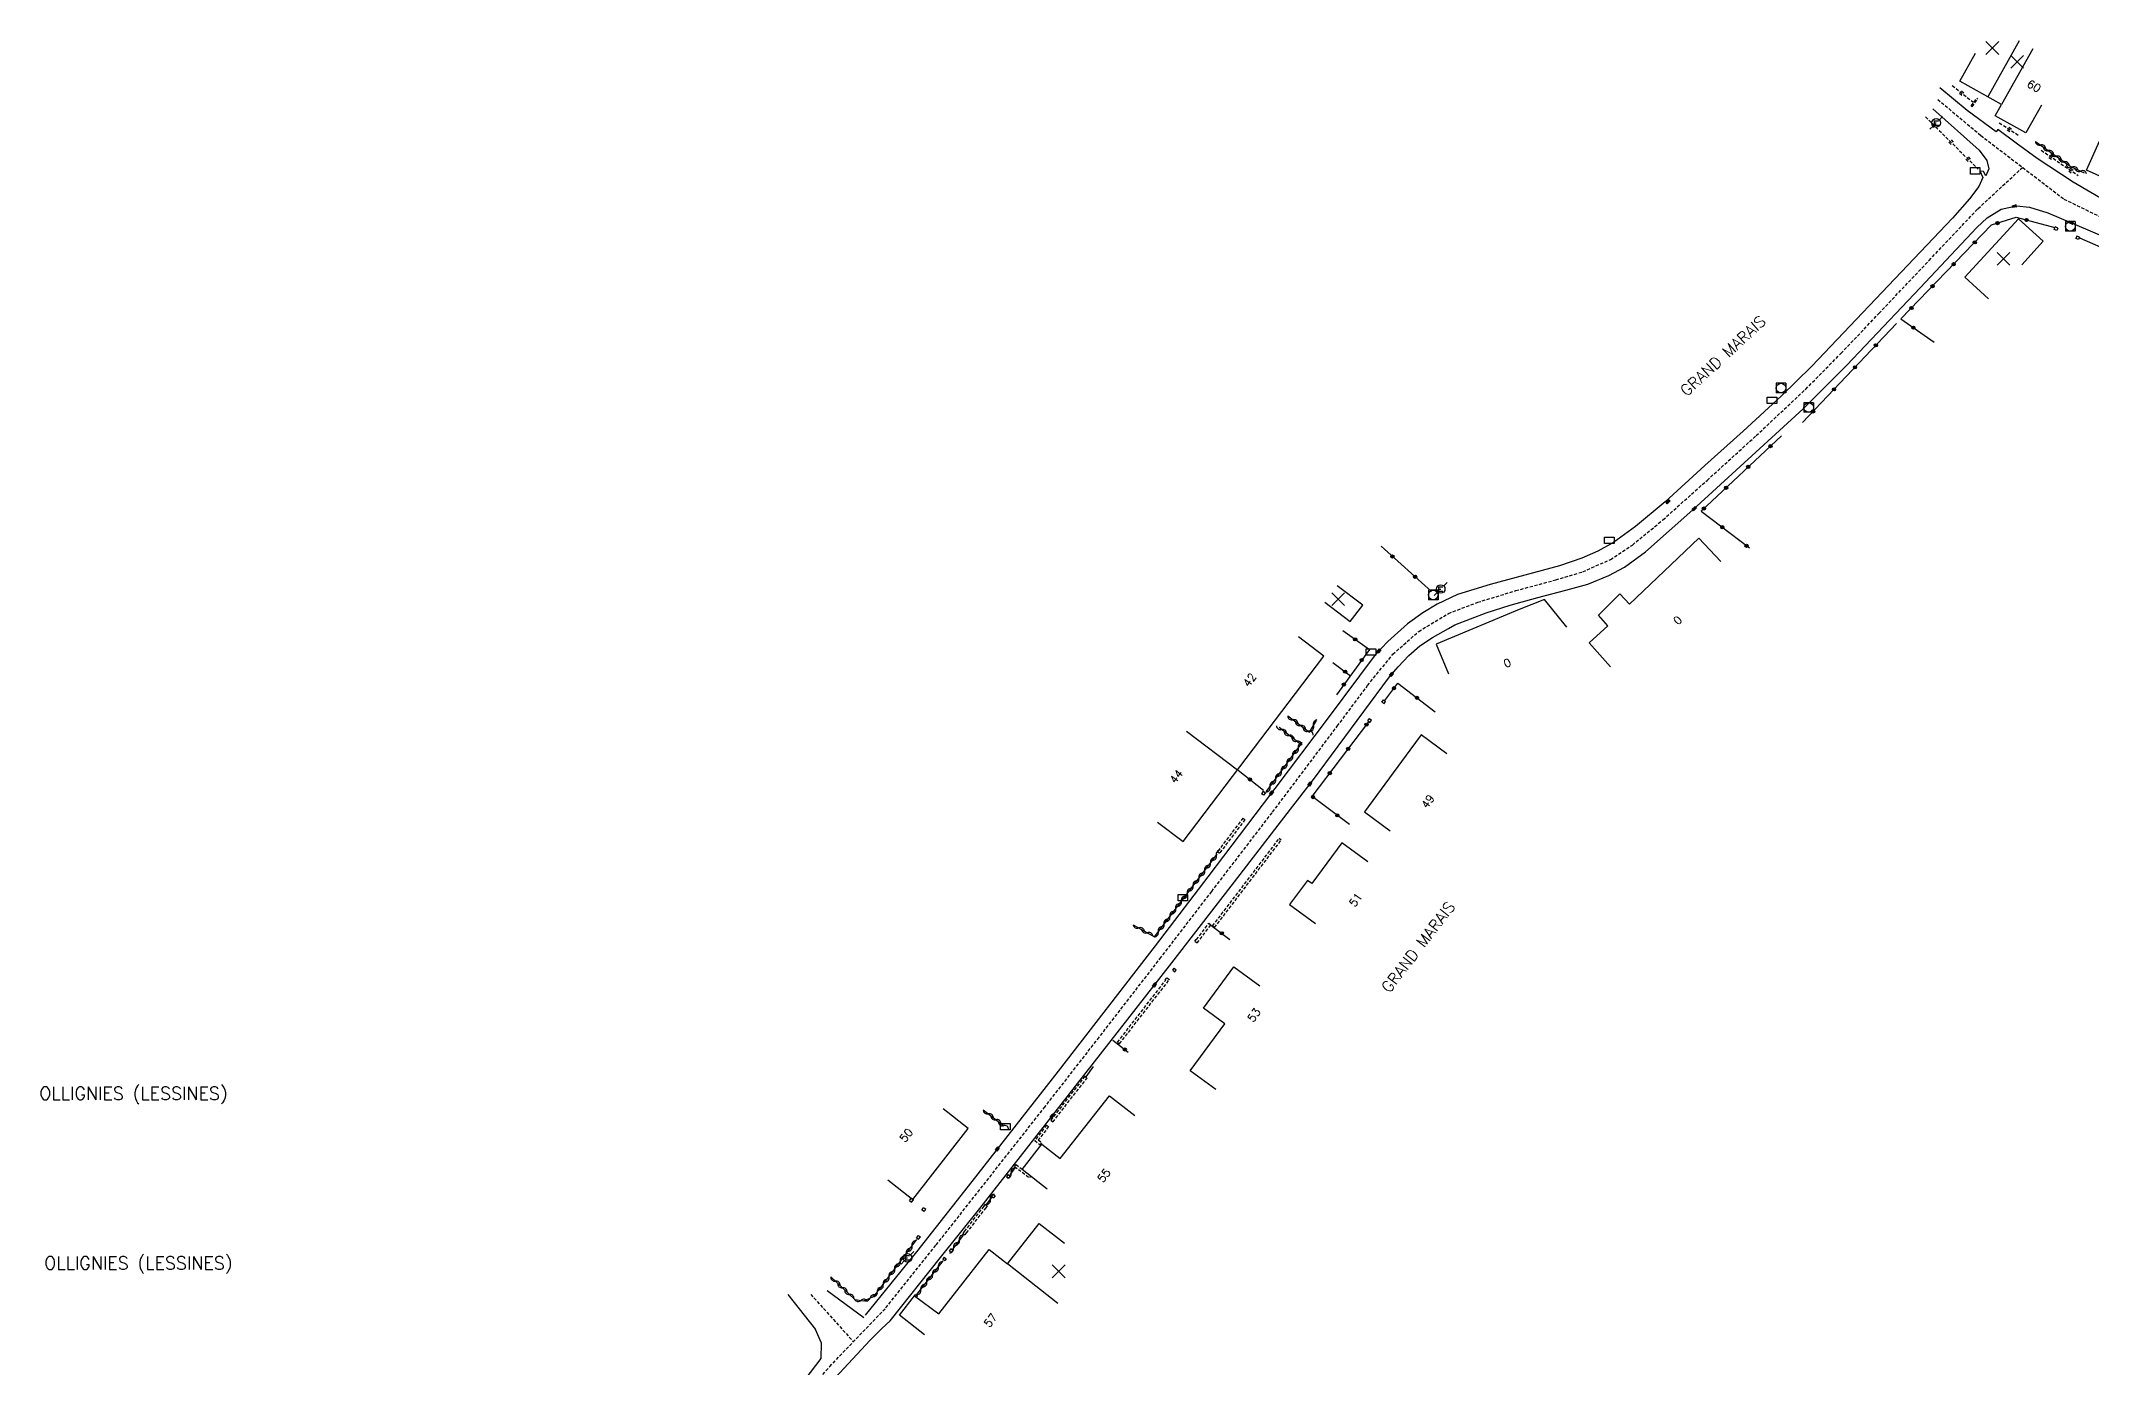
# Model space of a CAD drawing. Header units: millimetres. Extents: x 113000 to 114000, y 153000 to 154000.
# Drawn here: x 113013.9 to 113334.1, y 153220.5 to 153427.6 of the extents above; entities that cross this region are included whole.
import ezdxf
from ezdxf.enums import TextEntityAlignment as Align

# ---------------------------------------------------------------- set-up
doc = ezdxf.new("R2010")
doc.units = ezdxf.units.MM
doc.linetypes.add('DASHED', pattern=[0.75, 0.5, -0.25])
doc.layers.get('0').update_dxf_attribs({"linetype": 'CONTINUOUS'})
for name, color, linetype in [('W0001', 6, 'DASHED'), ('W0008', 7, 'CONTINUOUS'), ('W0100', 7, 'CONTINUOUS'), ('W0112', 1, 'DASHED'), ('W0220', 5, 'DASHED'), ('W0310', 3, 'CONTINUOUS'), ('W0322', 7, 'CONTINUOUS'), ('W0400', 7, 'CONTINUOUS'), ('W0420', 7, 'CONTINUOUS'), ('W0471', 7, 'CONTINUOUS'), ('W0980', 7, 'CONTINUOUS'), ('W0989', 7, 'CONTINUOUS'), ('W0991', 7, 'CONTINUOUS'), ('W1102', 7, 'CONTINUOUS'), ('W1471', 7, 'CONTINUOUS')]:
    doc.layers.add(name, color=color, linetype=linetype)
doc.styles.get("Standard").update_dxf_attribs({"font": 'romans.shx', "width": 0.85})

# ---------------------------------------------------------------- blocks, each defined once
blk = doc.blocks.new('t310o')
at = {"color": 0, "linetype": 'Continuous'}
for centre, start, end in [((-0.5, 0.38), 216.8699, 323.1304), ((0.5, -0.37), 36.8699, 143.1303)]:
    blk.add_arc(centre, 0.625, start, end, dxfattribs=at)
blk = doc.blocks.new('T471')
for p, q in [((-0.333334, 0.333334), (-0.333334, -0.333334)), ((-0.333334, 0.333334), (0.333334, 0.333334)), ((-0.333334, 0), (0, 0)), ((0.500001, 0.500001), (1.000002, 1.000002)), ((-0.500001, -0.500001), (-1.000002, -1.000002)), ((-0.333334, -0.333334), (0.333334, -0.333334))]:
    blk.add_line(p, q)
blk.add_ellipse((0, 0), major_axis=(0.471405, 0.471405), ratio=1, start_param=5.4977871438, end_param=11.780972451)
blk = doc.blocks.new('T420')
for p, q in [((0.75, 0.75), (-0.75, 0.75)), ((-0.75, 0.75), (-0.75, -0.75)), ((0.75, 0.75), (0.75, -0.75)), ((0.75, -0.75), (-0.75, -0.75))]:
    blk.add_line(p, q)
blk.add_ellipse((0, 0), major_axis=(-0.53, 0.53), ratio=1, start_param=3.926991, end_param=10.210176)
blk = doc.blocks.new('T400')
for p, q in [((-0.15, 0.3), (0.15, 0.3)), ((-0.15, -0.25), (-0.15, 0.3)), ((-0.15, 0.15), (0.15, 0.15)), ((-0.15, 0), (0.15, 0)), ((0.15, 0.3), (0.15, -0.25)), ((-0.15, -0.15), (0.15, -0.15)), ((-0.15, -0.25), (-0.15, -0.3)), ((-0.15, -0.3), (0.15, -0.3)), ((0.15, -0.3), (0.15, -0.25))]:
    blk.add_line(p, q)
blk = doc.blocks.new('t220o')
at = {"color": 0, "linetype": 'Continuous'}
for p, q in [((-0.25, 0.25), (0.25, 0.25)), ((-0.25, -0.25), (0.25, -0.25))]:
    blk.add_line(p, q, dxfattribs=at)
blk = doc.blocks.new('t991o')
at = {"color": 0, "linetype": 'Continuous'}
for p, q in [((-1, 1), (1, -1)), ((-1, -1), (1, 1))]:
    blk.add_line(p, q, dxfattribs=at)
blk = doc.blocks.new('t322o')
at = {"color": 0, "linetype": 'Continuous'}
for radius in [0.25, 0.15]:
    blk.add_circle((0, 0), radius, dxfattribs=at)
blk = doc.blocks.new('T1471')
at = {"color": 0, "linetype": 'Continuous', "flags": 128}
blk.add_lwpolyline([(-0.75, -0.5), (-0.75, 0.5), (0.75, 0.5), (0.75, -0.5), (-0.75, -0.5)], dxfattribs=at)

msp = doc.modelspace()

# ---------------------------------------------------------------- linework, layer by layer
at = {"layer": 'W0001'}
msp.add_line((113134.11, 153231.84), (113140.78, 153224.44), dxfattribs=at)
for points in [[(113310.13, 153418.49), (113316.85, 153412.86), (113329.84, 153402.92), (113338.51, 153398.66), (113348.88, 153394), (113353.18, 153392.17), (113357.12, 153390.61), (113361.64, 153389.02), (113366.4, 153387.54), (113376.71, 153384.53), (113386.44, 153381.7), (113400.47, 153377.67), (113414.42, 153373.65), (113423.91, 153370.9), (113431.99, 153368.51), (113439.8, 153365.94), (113456.8, 153359.95), (113467.29, 153355.98), (113480.17, 153351.13)], [(113132.62, 153215.3), (113137.07, 153220.57), (113145.85, 153229.74), (113153.71, 153239.56), (113170.55, 153260.95), (113178.89, 153271.66), (113188.65, 153284.26), (113196.73, 153294.76), (113206.24, 153307.17), (113216.35, 153320.58), (113221.08, 153326.93), (113225.02, 153331.82), (113229.07, 153335.4), (113233.71, 153338.19), (113238.27, 153339.94), (113244.24, 153341.76), (113250.47, 153343.44), (113254.69, 153344.7), (113259, 153346.62), (113262.43, 153348.88), (113267.21, 153352.82), (113274.09, 153358.98), (113281.78, 153365.98), (113289.5, 153373.23), (113295.01, 153378.81), (113300.94, 153385.06), (113308.78, 153393.34), (113316.41, 153401.42), (113323.38, 153407.87)]]:
    msp.add_lwpolyline(points, dxfattribs=at)
at = {"layer": 'W0008'}
for points in [[(113336.15, 153402.71), (113331.27, 153405.57), (113325.66, 153409.28), (113322.37, 153411.67), (113319.52, 153413.8), (113319.26, 153413.41), (113314.73, 153416.73), (113310.44, 153420.32)], [(113309.38, 153417.02), (113316.62, 153410.56), (113317.77, 153408.96), (113318.11, 153407.62), (113317.65, 153406.53), (113317.29, 153407.24), (113316.74, 153407.26), (113316.72, 153407.31), (113317.17, 153406.31), (113316.56, 153404.9), (113315.11, 153402.95), (113312.41, 153399.93), (113290.41, 153376.78), (113285.67, 153372.12), (113279.74, 153366.66), (113273.76, 153361.29), (113267.54, 153355.64), (113262.93, 153351.76), (113259.49, 153349.3), (113257.05, 153347.93), (113254.56, 153346.81), (113251.03, 153345.61), (113240.2, 153342.69), (113235.12, 153341.14), (113231.93, 153339.65), (113229.71, 153338.31), (113227.3, 153336.56), (113224.24, 153333.81), (113222.27, 153331.72), (113214.74, 153321.67), (113206.61, 153310.84), (113205.94, 153309.98), (113196.12, 153297.07), (113187.9, 153286.3), (113172.77, 153266.69), (113159.28, 153249.48), (113150.62, 153238.49), (113142.62, 153228.57)], [(113143.41, 153224.67), (113145.23, 153226.52), (113146.49, 153227.69), (113154.4, 153237.58), (113160.5, 153245.24), (113175.47, 153264.33), (113190.51, 153283.64), (113199.76, 153295.58), (113209.03, 153307.6), (113212.46, 153312.06), (113224.48, 153328.29), (113225.84, 153329.88), (113227.5, 153331.62), (113229.26, 153333.11), (113231.19, 153334.44), (113233.72, 153335.86), (113234.71, 153336.39), (113239.62, 153338.27), (113243.33, 153339.48), (113247.69, 153340.71), (113252.03, 153341.81), (113255.48, 153342.79), (113258.76, 153344.1), (113261.21, 153345.42), (113264.47, 153347.82), (113271.9, 153354.36), (113289.09, 153370.14), (113295.93, 153376.96), (113307.36, 153389.04), (113316.23, 153398.46), (113317.83, 153400), (113320.05, 153401.36), (113322.45, 153401.88), (113324.46, 153401.68), (113327.3, 153400.75), (113329.42, 153399.9), (113350.7, 153390.81)], [(113130.52, 153231.8), (113134.87, 153226.33)], [(113136.66, 153232.44), (113142.38, 153228.24)], [(113063.29, 153175.87), (113070.16, 153174.08), (113075.96, 153173.42), (113082.52, 153174.84), (113088.53, 153178.45), (113100.09, 153187.6), (113109.74, 153195.23), (113121.95, 153206.37), (113131.42, 153216.14), (113135.73, 153221.83), (113135.79, 153224.21), (113134.87, 153226.33)], [(113143.41, 153224.67), (113133.79, 153214.39), (113123.81, 153204.47), (113114.37, 153196.03), (113101.75, 153185.4), (113095.07, 153180.28), (113085.61, 153173.79), (113079.1, 153170.88), (113070.41, 153170.4), (113064.67, 153171.71)]]:
    msp.add_lwpolyline(points, dxfattribs=at)
at = {"layer": 'W0100'}
for points in [[(113326.35, 153417.6), (113323.9, 153413.24), (113319.11, 153415.92), (113320.1, 153417.68), (113313.55, 153421.35), (113316, 153425.71)], [(113338.42, 153410.64), (113336.4, 153406.06), (113333.35, 153407.41), (113335.37, 153411.98)], [(113323.24, 153392.64), (113326.59, 153396.36), (113322.73, 153399.84), (113314.36, 153390.73), (113318.04, 153387.35)], [(113259.01, 153329.88), (113255.66, 153333.59), (113258.62, 153336.27), (113257.13, 153337.94), (113260.47, 153341.26), (113262, 153339.66), (113272.81, 153349.94), (113276.25, 153346.32)], [(113214.4, 153339.98), (113218.37, 153336.95), (113220.31, 153339.49), (113216.34, 153342.53)], [(113252.18, 153336.05), (113248.69, 153340.38), (113244.77, 153338.81), (113237.52, 153335.79), (113231.8, 153333.38), (113233.74, 153328.77)], [(113188.29, 153305.59), (113192.27, 153302.57), (113214.26, 153331.52), (113210.28, 153334.54)], [(113233.47, 153316.25), (113229.44, 153319.22), (113227.69, 153316.84), (113220.6, 153307.19), (113224.62, 153304.23)], [(113221.09, 153299.39), (113217.07, 153302.36), (113212.37, 153295.99), (113211.68, 153296.49), (113208.9, 153292.72), (113212.93, 153289.75)], [(113197.39, 153263.81), (113193.36, 153266.77), (113198.76, 153274.1), (113195.44, 153276.54), (113200.2, 153283), (113204.23, 153280.04)], [(113171.04, 153248.27), (113167.11, 153251.36), (113170.2, 153255.3), (113173.09, 153253.07), (113180.79, 153262.85), (113184.72, 153259.76)], [(113146.13, 153249.75), (113150.07, 153246.67), (113158.72, 153257.73), (113154.78, 153260.81)], [(113151.9, 153225.51), (113147.96, 153228.59), (113150.33, 153231.62), (113154.11, 153228.82), (113161.97, 153238.84), (113164.83, 153236.59), (113169.81, 153242.93), (113173.74, 153239.85)]]:
    msp.add_lwpolyline(points, dxfattribs=at)
at = {"layer": 'W0112'}
for p, q in [((113315.5, 153417.35), (113316.37, 153418.56)), ((113316.23, 153418.69), (113316.37, 153418.56)), ((113328.32, 153398.19), (113328.49, 153398.56)), ((113328.89, 153398.38), (113328.73, 153398.01)), ((113331.86, 153397.14), (113331.71, 153396.76)), ((113332.25, 153396.98), (113332.1, 153396.61)), ((113223.32, 153324.35), (113223.65, 153324.11)), ((113223.56, 153324.68), (113223.88, 153324.45)), ((113221.11, 153321.43), (113221.42, 153321.18)), ((113221.37, 153321.76), (113221.68, 153321.51)), ((113204.81, 153309.8), (113204.49, 153310.04)), ((113204.79, 153310.44), (113205.11, 153310.2)), ((113201.61, 153306.24), (113201.93, 153306)), ((113197.63, 153300.99), (113197.95, 153300.75)), ((113207.6, 153302.8), (113207.28, 153303.04)), ((113194.48, 153286.72), (113196.62, 153289.58)), ((113196.3, 153289.82), (113196.62, 153289.58)), ((113196.87, 153289.38), (113197.19, 153289.14)), ((113194.09, 153286.98), (113194.48, 153286.72)), ((113190.65, 153282.46), (113190.97, 153282.22)), ((113190.88, 153282.77), (113191.2, 153282.53)), ((113182.34, 153270.98), (113190.13, 153281.01)), ((113189.72, 153281.27), (113190.13, 153281.01)), ((113182.02, 153271.22), (113182.34, 153270.98)), ((113176.93, 153265.92), (113177.25, 153265.68)), ((113170.94, 153258.28), (113171.26, 153258.04)), ((113171.59, 153259.05), (113171.9, 153258.81)), ((113169.95, 153255.19), (113170.21, 153255.5)), ((113164.7, 153250.24), (113165.02, 153249.99)), ((113164.95, 153250.55), (113165.26, 153250.3)), ((113165.93, 153251.81), (113166.18, 153252.11)), ((113165.93, 153251.81), (113168.25, 153250.08)), ((113166.18, 153252.11), (113167.14, 153251.39)), ((113168.43, 153250.32), (113168.25, 153250.08)), ((113149.55, 153246.49), (113149.87, 153246.25)), ((113149.82, 153246.85), (113150.14, 153246.61)), ((113162.33, 153247.18), (113162.64, 153246.93)), ((113162.57, 153247.5), (113162.89, 153247.25)), ((113151.44, 153245.04), (113151.71, 153245.37)), ((113151.79, 153244.76), (113151.44, 153245.04)), ((113161.36, 153245.92), (113161.68, 153245.67)), ((113150.64, 153240.68), (113150.96, 153240.44)), ((113150.93, 153241.05), (113151.24, 153240.8)), ((113157.85, 153241.36), (113158.18, 153241.12)), ((113154.73, 153237.35), (113155.04, 153237.1)), ((113154.97, 153237.64), (113155.28, 153237.38)), ((113155.75, 153238.66), (113156.07, 153238.41)), ((113156.31, 153238.71), (113156, 153238.96)), ((113150.49, 153231.82), (113150.8, 153231.57)), ((113150.65, 153231.38), (113150.8, 153231.57))]:
    msp.add_line(p, q, dxfattribs=at)
for points in [[(113315.5, 153417.35), (113315.36, 153417.47), (113316.23, 153418.69)], [(113328.73, 153398.01), (113328.32, 153398.19)], [(113328.89, 153398.38), (113328.49, 153398.56)], [(113332.25, 153396.98), (113331.86, 153397.14)], [(113332.1, 153396.61), (113331.71, 153396.76)], [(113223.32, 153324.35), (113223.56, 153324.68)], [(113223.65, 153324.11), (113223.88, 153324.45)], [(113221.11, 153321.43), (113221.37, 153321.76)], [(113221.42, 153321.18), (113221.68, 153321.51)], [(113204.79, 153310.44), (113204.49, 153310.04)], [(113205.11, 153310.2), (113204.81, 153309.8)], [(113201.61, 153306.24), (113197.63, 153300.99)], [(113201.93, 153306), (113197.95, 153300.75)], [(113196.87, 153289.38), (113207.28, 153303.04)], [(113197.19, 153289.14), (113207.6, 153302.8)], [(113194.09, 153286.98), (113194.31, 153287.29), (113194.37, 153287.25), (113196.3, 153289.82)], [(113190.65, 153282.46), (113190.88, 153282.77)], [(113190.97, 153282.22), (113191.2, 153282.53)], [(113182.02, 153271.22), (113189.55, 153280.92), (113189.47, 153280.98), (113189.72, 153281.27)], [(113176.93, 153265.92), (113171.59, 153259.05)], [(113177.25, 153265.68), (113171.9, 153258.81)], [(113170.94, 153258.28), (113169.1, 153255.89), (113169.95, 153255.19)], [(113171.26, 153258.04), (113169.65, 153255.96), (113170.21, 153255.5)], [(113164.95, 153250.55), (113164.7, 153250.24)], [(113165.26, 153250.3), (113165.02, 153249.99)], [(113149.55, 153246.49), (113149.82, 153246.85)], [(113149.87, 153246.25), (113150.14, 153246.61)], [(113162.57, 153247.5), (113162.33, 153247.18)], [(113162.89, 153247.25), (113162.64, 153246.93)], [(113151.79, 153244.76), (113152.06, 153245.1), (113151.71, 153245.37)], [(113161.36, 153245.92), (113161.12, 153245.61), (113158.08, 153241.67), (113157.85, 153241.36)], [(113161.68, 153245.67), (113161.44, 153245.37), (113158.4, 153241.43), (113158.18, 153241.12)], [(113150.64, 153240.68), (113150.93, 153241.05)], [(113150.96, 153240.44), (113151.24, 153240.8)], [(113154.97, 153237.64), (113154.73, 153237.35)], [(113155.28, 153237.38), (113155.04, 153237.1)], [(113156, 153238.96), (113155.75, 153238.66)], [(113156.31, 153238.71), (113156.07, 153238.41)], [(113150.33, 153231.62), (113150.49, 153231.82)]]:
    msp.add_lwpolyline(points, dxfattribs=at)
at = {"layer": 'W0220'}
for p, q in [((113312.39, 153420.65), (113315.71, 153418.03)), ((113308.21, 153415.76), (113316.44, 153407.58)), ((113319.74, 153414.82), (113322.78, 153412.85)), ((113326.27, 153410.55), (113332.07, 153406.61))]:
    msp.add_line(p, q, dxfattribs=at)
at = {"layer": 'W0310'}
for p, q in [((113187.78, 153287.68), (113197.59, 153300.6)), ((113184.47, 153289.55), (113187.78, 153287.68)), ((113161.05, 153260.64), (113164.28, 153258.14)), ((113165.99, 153251.59), (113165.19, 153250.49)), ((113161.55, 153245.87), (113162.38, 153246.94)), ((113157.92, 153241.1), (113156.25, 153238.92)), ((113150.69, 153231.79), (113154.8, 153237.09)), ((113137.24, 153234.59), (113140.97, 153231.03))]:
    msp.add_line(p, q, dxfattribs=at)
for points in [[(113325.37, 153411.93), (113330.96, 153407.95), (113332.98, 153407.04)], [(113205.24, 153310.33), (113210.67, 153317.74), (113207.25, 153320.36)], [(113208.6, 153322.19), (113212, 153319.63), (113213.11, 153321.47)], [(113140.97, 153231.03), (113142.38, 153230.85), (113143.79, 153231.44), (113144.76, 153232.48), (113150.69, 153240.43)]]:
    msp.add_lwpolyline(points, dxfattribs=at)
at = {"layer": 'W0322'}
for p, q in [((113304.37, 153384.19), (113309.56, 153380.56)), ((113289.02, 153368.03), (113303.7, 153383.49)), ((113223.19, 153348.68), (113231.08, 153341.61)), ((113215.67, 153330.52), (113218.41, 153328.46)), ((113200.84, 153313.73), (113204.84, 153310.6)), ((113196.6, 153289.52), (113199.57, 153287.27)), ((113181.28, 153271.53), (113183.71, 153269.65)), ((113177.14, 153265.82), (113178.26, 153267.42))]:
    msp.add_line(p, q, dxfattribs=at)
for points in [[(113304.37, 153384.19), (113318.54, 153398.89), (113322.39, 153400.07), (113328.41, 153398.49)], [(113332.29, 153396.85), (113337.51, 153394.56), (113335.86, 153390.84)], [(113285.73, 153365.95), (113273.17, 153354.19), (113280.72, 153348.42)], [(113217.21, 153335.52), (113221.36, 153332.58), (113216.22, 153325.49)], [(113223.78, 153324.61), (113225.78, 153327.29), (113231.64, 153322.85)], [(113218.24, 153305.22), (113212.41, 153309.61), (113221.26, 153321.28)]]:
    msp.add_lwpolyline(points, dxfattribs=at)
at = {"layer": 'W1102'}
for p, q in [((113322.84, 153427.61), (113317.95, 153418.89)), ((113324.99, 153426.41), (113320.1, 153417.68)), ((113192.81, 153319.81), (113200.77, 153313.76)), ((113172.7, 153230.42), (113164.83, 153236.59))]:
    msp.add_line(p, q, dxfattribs=at)

# ---------------------------------------------------------------- block references
at = {"layer": 'W0220'}
for p, rotation in [((113313.87, 153419.49), 321.7720428763938), ((113309.54, 153414.44), 315.1711138907812), ((113321.31, 153413.8), 326.9192454067033), ((113312.2, 153411.8), 315.1711138907812), ((113312.2, 153411.8), 315.1711138907812), ((113312.2, 153411.8), 315.1711138907812), ((113312.2, 153411.8), 315.1711138907812), ((113312.2, 153411.8), 315.1711138907812), ((113312.2, 153411.8), 315.1711138907812), ((113327.82, 153409.49), 325.8661597425409), ((113314.86, 153409.15), 315.1711138907812), ((113314.86, 153409.15), 315.1711138907812), ((113314.86, 153409.15), 315.1711138907812), ((113314.86, 153409.15), 315.1711138907812), ((113314.86, 153409.15), 315.1711138907812), ((113330.92, 153407.39), 325.8661597425409), ((113330.92, 153407.39), 325.8661597425409), ((113330.92, 153407.39), 325.8661597425409), ((113330.92, 153407.39), 325.8661597425409), ((113330.92, 153407.39), 325.8661597425409), ((113330.92, 153407.39), 325.8661597425409)]:
    msp.add_blockref('t220o', p, dxfattribs=dict(at, rotation=rotation))
at = {"layer": 'W0310'}
for p, rotation in [((113326.18, 153411.35), 324.5350223155882), ((113327.41, 153410.48), 324.5350223155882), ((113328.63, 153409.61), 324.5350223155882), ((113329.85, 153408.73), 324.5350223155882), ((113331.09, 153407.89), 335.8959389163042), ((113332.46, 153407.28), 335.8959389163042), ((113207.64, 153320.06), 142.5394396386737), ((113209.4, 153321.58), 323.0573714949167), ((113210.6, 153320.68), 323.0573714949167), ((113211.79, 153319.78), 323.0573714949167), ((113212.64, 153320.69), 59.10936248216051), ((113208.83, 153319.15), 142.5394396386737), ((113209.38, 153315.97), 53.80118389269966), ((113210.02, 153318.23), 142.5394396386737), ((113210.26, 153317.18), 53.80118389269966), ((113207.6, 153313.55), 53.80118389269966), ((113208.49, 153314.76), 53.80118389269966), ((113205.83, 153311.13), 53.80118389269966), ((113206.72, 153312.34), 53.80118389269966), ((113197.46, 153300.42), 52.78976423674015), ((113194.73, 153296.84), 52.78976423674015), ((113195.64, 153298.04), 52.78976423674015), ((113196.55, 153299.23), 52.78976423674015), ((113192.92, 153294.45), 52.78976423674015), ((113193.83, 153295.65), 52.78976423674015), ((113190.2, 153290.87), 52.78976423674015), ((113191.1, 153292.06), 52.78976423674015), ((113192.01, 153293.26), 52.78976423674015), ((113185.34, 153289.06), 330.5337956307065), ((113186.65, 153288.32), 330.5337956307065), ((113188.38, 153288.48), 52.78976423674015), ((113189.29, 153289.67), 52.78976423674015), ((113161.84, 153260.03), 322.265301508477), ((113163.03, 153259.11), 322.265301508477), ((113164.21, 153258.19), 322.265301508477), ((113165.4, 153250.78), 233.7779188368705), ((113162.16, 153246.67), 52.54514950655967), ((113149.92, 153239.39), 53.27791252814539), ((113156.4, 153239.12), 232.3756109376141), ((113157.31, 153240.31), 232.3756109376141), ((113148.12, 153236.99), 53.27791252814539), ((113149.02, 153238.19), 53.27791252814539), ((113154.06, 153236.14), 52.16166127648744), ((113137.96, 153233.9), 316.3216753359012), ((113139.05, 153232.86), 316.3216753359012), ((113145.43, 153233.38), 53.27791252814539), ((113146.33, 153234.58), 53.27791252814539), ((113147.23, 153235.79), 53.27791252814539), ((113152.22, 153233.77), 52.16166127648744), ((113153.14, 153234.95), 52.16166127648744), ((113140.13, 153231.83), 316.3216753359012), ((113141.96, 153230.9), 352.5947838180733), ((113143.37, 153231.27), 22.66866981598873), ((113144.51, 153232.21), 46.94337509704174), ((113151.3, 153232.58), 52.16166127648744)]:
    msp.add_blockref('t310o', p, dxfattribs=dict(at, rotation=rotation))
at = {"layer": 'W0322'}
for p, rotation in [((113319.45, 153399.17), 17.01804731902848), ((113324.01, 153399.64), 345.3229247438196), ((113315.91, 153396.16), 46.07353574206302), ((113312.61, 153392.74), 46.07353574206302), ((113309.32, 153389.32), 46.07353574206302), ((113306.02, 153385.9), 46.07353574206302), ((113306.32, 153382.83), 325.0339465364199), ((113300.47, 153380.08), 46.48415929844737), ((113297.2, 153376.64), 46.48415929844737), ((113293.93, 153373.2), 46.48415929844737), ((113290.66, 153369.75), 46.48415929844737), ((113284, 153364.33), 223.1398717144082), ((113280.53, 153361.08), 223.1398717144082), ((113277.07, 153357.83), 223.1398717144082), ((113273.6, 153354.59), 223.1398717144082), ((113276.48, 153351.66), 322.5908284755117), ((113280.26, 153348.77), 322.5908284755117), ((113224.96, 153347.09), 318.1406807191594), ((113228.5, 153343.92), 318.1406807191594), ((113219.15, 153334.15), 324.6783451111468), ((113220.16, 153330.93), 234.0668416513506), ((113217.37, 153327.09), 234.0668416513506), ((113217.57, 153329.09), 323.136665756295), ((113225.2, 153326.52), 53.21937522359248), ((113228.79, 153325.01), 322.8152715577238), ((113220.91, 153320.83), 52.8358680395188), ((113218.04, 153317.04), 52.8358680395188), ((113202.71, 153312.27), 321.9719313131732), ((113215.17, 153313.26), 52.8358680395188), ((113212.55, 153309.51), 142.9983010561046), ((113216.35, 153306.65), 142.9983010561046), ((113198.3, 153288.23), 322.9276504570946), ((113183.16, 153270.08), 322.2299199991519)]:
    msp.add_blockref('t322o', p, dxfattribs=dict(at, rotation=rotation))
at = {"layer": 'W0400'}
for p, rotation in [((113322.1, 153401.8), 102.3131534355871), ((113330.94, 153399.25), 66.49262590298235), ((113268.01, 153355.65), 132.1047336330287), ((113272.11, 153354.56), 132.3735113697376), ((113222.85, 153332.33), 316.7172472968411), ((113224.8, 153328.67), 139.1963340204139), ((113212.07, 153311.56), 142.1694535676756), ((113206.07, 153310.15), 321.3990267147381), ((113187.79, 153280.17), 142.0118522665015), ((113171.8, 153259.66), 141.7661240171116), ((113163.25, 153254.54), 322.4833008707996)]:
    msp.add_blockref('T400', p, dxfattribs=dict(at, rotation=rotation))
at = {"layer": 'W0420'}
for p in [(113330.82, 153398.65), (113285.65, 153373.39), (113289.97, 153370.36), (113231.33, 153341.08)]:
    msp.add_blockref('T420', p, dxfattribs=at)
at = {"layer": 'W0471'}
for p in [(113309.89, 153414.82), (113232.5, 153342.01), (113149.22, 153237.55)]:
    msp.add_blockref('T471', p, dxfattribs=at)
at = {"layer": 'W0991', "rotation": 90}
for p in [(113318.65, 153426.52), (113322.53, 153424.35), (113320.39, 153393.59), (113216.48, 153340.41), (113172.83, 153235.44)]:
    msp.add_blockref('t991o', p, dxfattribs=at)
at = {"layer": 'W1471'}
for p in [(113315.97, 153407.33), (113284.26, 153371.48), (113258.82, 153349.61), (113221.59, 153332.17), (113192.22, 153293.81), (113164.49, 153258.03)]:
    msp.add_blockref('T1471', p, dxfattribs=at)

# ---------------------------------------------------------------- texts
at = {"layer": 'W0980'}
for p in [(113028.33, 153263.1), (113029.09, 153236.6)]:
    msp.add_text('OLLIGNIES (LESSINES)', height=2, dxfattribs=at).set_placement(p, align=Align.MIDDLE)
at = {"layer": 'W0989'}
for rotation, p in [(42.7787, (113276.6, 153378.44)), (52.5225, (113228.99, 153286.1))]:
    msp.add_text('GRAND MARAIS', height=1.75, rotation=rotation, dxfattribs=at).set_placement(p, align=Align.MIDDLE)
at = {"layer": 'W0991'}
for s, rotation, p in [('60', 330.7166, (113325.16, 153420.56)), ('0', 43.5714, (113269.5, 153337.13)), ('0', 22.6029, (113242.9, 153330.45)), ('42', 52.7811, (113202.65, 153327.81)), ('44', 52.7813, (113191.19, 153312.72)), ('49', 53.6804, (113230.48, 153308.82)), ('51', 53.6224, (113219.21, 153293.47)), ('53', 53.6241, (113203.35, 153275.47)), ('50', 51.9743, (113149.02, 153256.69)), ('55', 51.7786, (113179.91, 153250.41)), ('57', 51.8879, (113162.19, 153227.78))]:
    msp.add_text(s, height=1.25, rotation=rotation, dxfattribs=at).set_placement(p, align=Align.MIDDLE)

doc.saveas('drawing.dxf')
